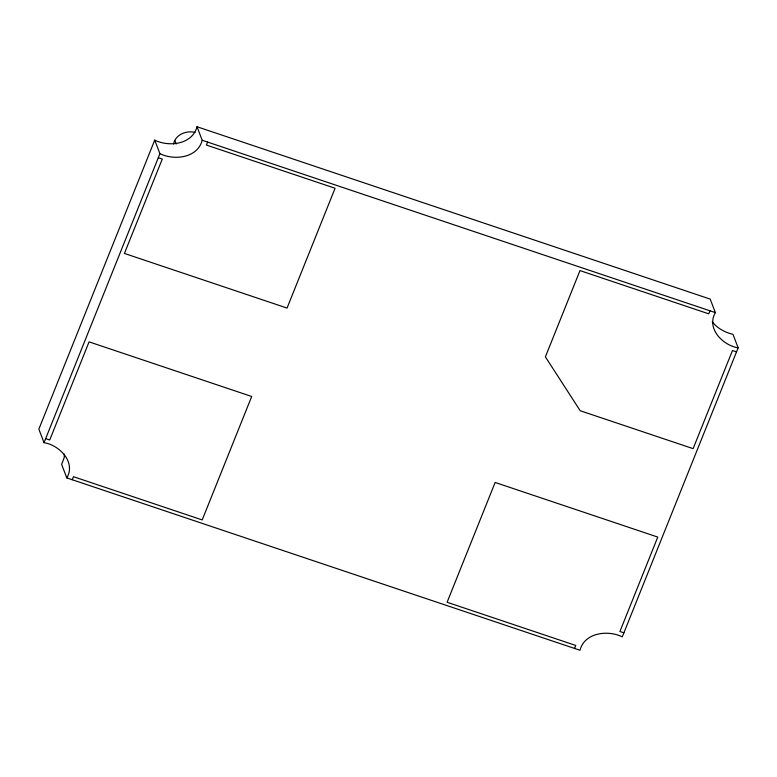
<?xml version="1.0" encoding="UTF-8"?>
<svg xmlns="http://www.w3.org/2000/svg" width="777" height="777" viewBox="0 0 777 777"><rect width="100%" height="100%" fill="white"/><g stroke="black" fill="none" stroke-linecap="round" stroke-linejoin="round"><path stroke-width="1.17" d="M64.384 454.156L64.17 457.74L61.626 464.384L66.822 477.913L579.992 650.262C584.527 632.517 607.983 629.749 622.27 636.878L738.15 347.843L732.964 334.324C724.99 332.449 717.229 328.35 712.256 321.697M738.15 347.843C722.814 345.435 706.05 328.38 715.374 312.616L710.178 299.087L197.008 126.738C192.473 144.483 169.017 147.251 154.73 140.122L38.85 429.157L44.036 442.676C59.382 445.085 76.136 462.14 66.822 477.913M197.008 126.738L202.195 140.258C197.659 158.003 174.203 160.771 159.926 153.652L154.73 140.122M44.036 442.676L159.926 153.652M173.514 144.017C175.515 134.489 186.325 130.274 195.076 132.401M72.242 479.73L73.456 476.69L202.205 519.93L251.699 396.484L89.073 341.87L49.728 439.986L45.668 438.626M207.614 142.084L206.42 145.056L335.081 188.257L287.053 308.061L124.417 253.438L162.276 159.032L158.294 157.702M574.572 648.436L575.767 645.464L447.105 602.262L495.143 482.459L657.769 537.082L619.92 631.487L623.892 632.818M709.955 310.79L708.731 313.83L579.982 270.59L545.386 356.876L580.205 410.732L693.123 448.65L732.458 350.534L736.528 351.894M202.195 140.258L715.374 312.616M174.874 140.637L176.165 144.017"/></g></svg>
